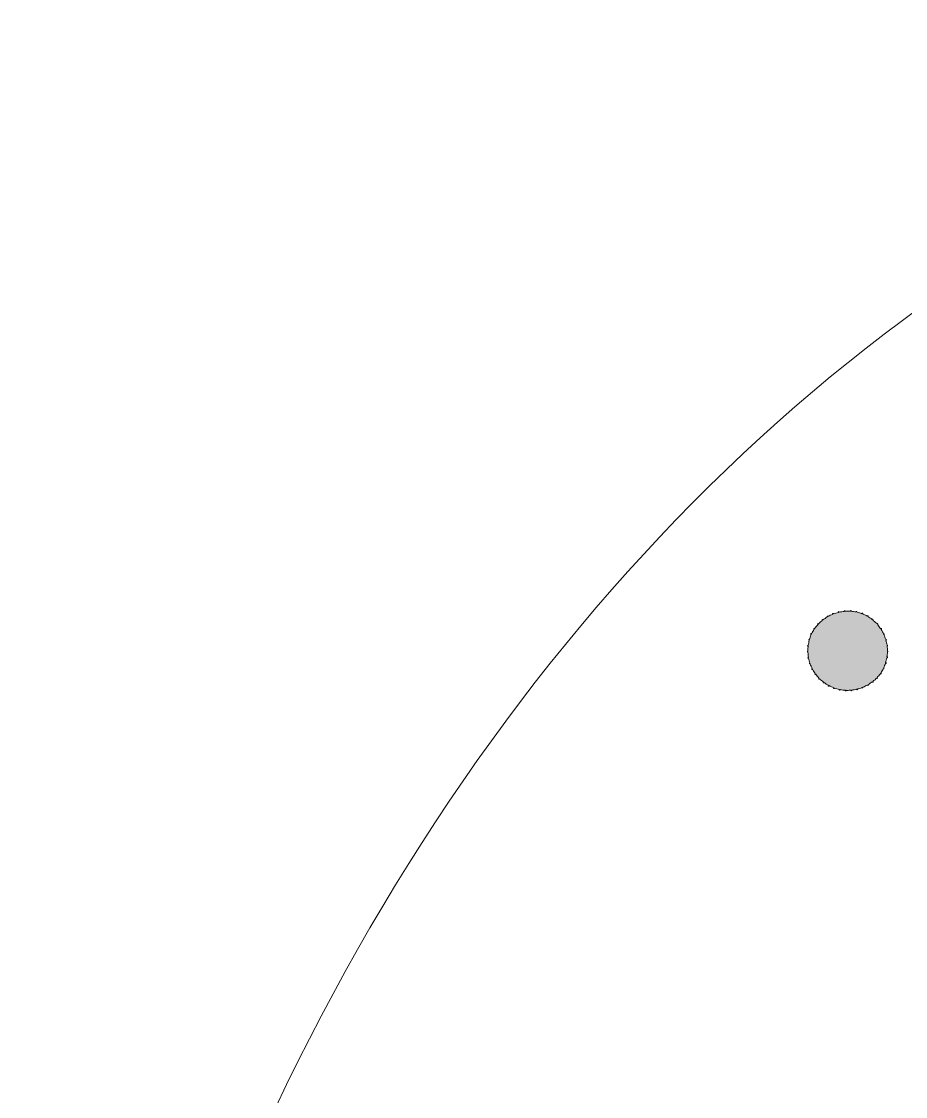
# Model space of a CAD drawing. Header units: millimetres. Extents: x -75 to 75, y -97 to 97.
# Drawn here: x -75.3 to -37.35, y 50.68 to 96.81 of the extents above; entities that cross this region are included whole.
import ezdxf

# ---------------------------------------------------------------- set-up
doc = ezdxf.new("R2010")
doc.units = ezdxf.units.MM
doc.header["$MEASUREMENT"] = 0
doc.layers.add('Layer 1', color=7, linetype='Continuous', lineweight=0)

# ---------------------------------------------------------------- blocks, each defined once
blk = doc.blocks.new('Block_1')
at = {"layer": 'Layer 1', "true_color": 0x000000, "transparency": 33554687}
h = blk.add_hatch(color=18, dxfattribs=at)
h.dxf.hatch_style = 2
edge = h.paths.add_edge_path()
edge.add_spline(control_points=[(-38.106, 69.778), (-38.106, 69.79), (-38.115, 69.8), (-38.127, 69.8), (-38.128, 69.8), (-38.128, 69.798), (-38.13, 69.797), (-38.13, 69.869), (-38.133, 69.941), (-38.142, 70.012), (-38.141, 70.012), (-38.141, 70.01), (-38.14, 70.01), (-38.128, 70.012), (-38.12, 70.022), (-38.121, 70.034), (-38.123, 70.046), (-38.133, 70.054), (-38.144, 70.052), (-38.144, 70.052), (-38.144, 70.052), (-38.144, 70.052), (-38.155, 70.123), (-38.177, 70.193), (-38.196, 70.263), (-38.193, 70.262), (-38.192, 70.258), (-38.189, 70.259), (-38.178, 70.262), (-38.172, 70.274), (-38.175, 70.285), (-38.179, 70.296), (-38.19, 70.303), (-38.201, 70.3), (-38.204, 70.299), (-38.202, 70.296), (-38.204, 70.295), (-38.225, 70.365), (-38.253, 70.434), (-38.283, 70.503), (-38.28, 70.502), (-38.278, 70.497), (-38.274, 70.499), (-38.264, 70.503), (-38.259, 70.516), (-38.263, 70.527), (-38.267, 70.538), (-38.28, 70.543), (-38.291, 70.538), (-38.295, 70.536), (-38.293, 70.531), (-38.295, 70.527), (-38.326, 70.594), (-38.358, 70.66), (-38.398, 70.724), (-38.397, 70.725), (-38.395, 70.722), (-38.394, 70.723), (-38.384, 70.729), (-38.381, 70.743), (-38.388, 70.752), (-38.394, 70.762), (-38.407, 70.765), (-38.417, 70.759), (-38.419, 70.757), (-38.417, 70.754), (-38.418, 70.752), (-38.458, 70.812), (-38.499, 70.872), (-38.547, 70.928), (-38.546, 70.929), (-38.545, 70.927), (-38.544, 70.928), (-38.535, 70.936), (-38.535, 70.949), (-38.542, 70.959), (-38.549, 70.968), (-38.562, 70.969), (-38.571, 70.961), (-38.562, 70.969), (-38.562, 70.982), (-38.571, 70.99), (-38.579, 70.999), (-38.593, 70.999), (-38.601, 70.991), (-38.602, 70.99), (-38.6, 70.989), (-38.601, 70.988), (-38.651, 71.042), (-38.706, 71.089), (-38.762, 71.134), (-38.76, 71.136), (-38.757, 71.133), (-38.756, 71.135), (-38.749, 71.144), (-38.75, 71.158), (-38.759, 71.165), (-38.768, 71.173), (-38.782, 71.171), (-38.789, 71.162), (-38.789, 71.161), (-38.788, 71.16), (-38.788, 71.159), (-38.847, 71.205), (-38.909, 71.243), (-38.973, 71.28), (-38.969, 71.282), (-38.965, 71.279), (-38.962, 71.283), (-38.956, 71.293), (-38.959, 71.306), (-38.97, 71.312), (-38.981, 71.317), (-38.994, 71.313), (-39, 71.303), (-39.001, 71.3), (-38.997, 71.297), (-38.997, 71.294), (-39.062, 71.331), (-39.127, 71.364), (-39.196, 71.391), (-39.195, 71.393), (-39.191, 71.392), (-39.191, 71.394), (-39.186, 71.405), (-39.191, 71.417), (-39.203, 71.422), (-39.213, 71.426), (-39.226, 71.421), (-39.23, 71.409), (-39.231, 71.407), (-39.227, 71.405), (-39.227, 71.402), (-39.295, 71.428), (-39.363, 71.455), (-39.433, 71.472), (-39.433, 71.472), (-39.433, 71.472), (-39.433, 71.472), (-39.43, 71.484), (-39.437, 71.495), (-39.449, 71.497), (-39.46, 71.499), (-39.472, 71.491), (-39.474, 71.48), (-39.475, 71.479), (-39.473, 71.478), (-39.473, 71.477), (-39.544, 71.492), (-39.616, 71.501), (-39.689, 71.506), (-39.688, 71.508), (-39.685, 71.507), (-39.685, 71.509), (-39.684, 71.521), (-39.693, 71.532), (-39.705, 71.533), (-39.717, 71.534), (-39.727, 71.525), (-39.728, 71.513), (-39.728, 71.512), (-39.726, 71.512), (-39.726, 71.511), (-39.8, 71.515), (-39.874, 71.509), (-39.948, 71.503), (-39.946, 71.507), (-39.941, 71.507), (-39.942, 71.511), (-39.942, 71.523), (-39.952, 71.531), (-39.964, 71.53), (-39.976, 71.529), (-39.985, 71.518), (-39.984, 71.506), (-39.984, 71.503), (-39.98, 71.504), (-39.978, 71.502), (-40.053, 71.495), (-40.127, 71.482), (-40.201, 71.465), (-40.2, 71.468), (-40.196, 71.469), (-40.196, 71.472), (-40.199, 71.484), (-40.21, 71.491), (-40.222, 71.489), (-40.234, 71.486), (-40.241, 71.475), (-40.239, 71.463), (-40.238, 71.46), (-40.233, 71.461), (-40.23, 71.458), (-40.303, 71.44), (-40.375, 71.422), (-40.445, 71.395), (-40.445, 71.396), (-40.444, 71.396), (-40.444, 71.397), (-40.448, 71.408), (-40.461, 71.413), (-40.472, 71.408), (-40.483, 71.404), (-40.489, 71.391), (-40.484, 71.38), (-40.483, 71.378), (-40.481, 71.38), (-40.479, 71.378), (-40.547, 71.35), (-40.615, 71.319), (-40.68, 71.282), (-40.68, 71.283), (-40.678, 71.284), (-40.679, 71.285), (-40.685, 71.295), (-40.698, 71.299), (-40.709, 71.293), (-40.719, 71.287), (-40.723, 71.274), (-40.717, 71.264), (-40.78, 71.227), (-40.837, 71.177), (-40.896, 71.131), (-40.897, 71.134), (-40.893, 71.137), (-40.895, 71.14), (-40.903, 71.149), (-40.916, 71.15), (-40.925, 71.143), (-40.935, 71.135), (-40.936, 71.121), (-40.929, 71.112), (-40.927, 71.11), (-40.924, 71.113), (-40.922, 71.112), (-40.949, 71.09), (-40.978, 71.074), (-41.004, 71.05), (-41.036, 71.021), (-41.059, 70.987), (-41.088, 70.957), (-41.089, 70.96), (-41.085, 70.963), (-41.088, 70.965), (-41.097, 70.973), (-41.111, 70.973), (-41.119, 70.964), (-41.128, 70.955), (-41.127, 70.942), (-41.119, 70.934), (-41.115, 70.932), (-41.112, 70.936), (-41.108, 70.935), (-41.159, 70.879), (-41.211, 70.824), (-41.254, 70.764), (-41.254, 70.765), (-41.253, 70.766), (-41.254, 70.766), (-41.264, 70.773), (-41.277, 70.77), (-41.284, 70.76), (-41.29, 70.75), (-41.288, 70.736), (-41.278, 70.73), (-41.276, 70.729), (-41.275, 70.732), (-41.273, 70.731), (-41.315, 70.669), (-41.352, 70.606), (-41.384, 70.539), (-41.386, 70.541), (-41.384, 70.544), (-41.386, 70.545), (-41.397, 70.55), (-41.411, 70.545), (-41.416, 70.534), (-41.421, 70.523), (-41.416, 70.511), (-41.406, 70.506), (-41.405, 70.506), (-41.404, 70.507), (-41.404, 70.507), (-41.406, 70.502), (-41.41, 70.497), (-41.412, 70.492), (-41.439, 70.428), (-41.454, 70.36), (-41.473, 70.293), (-41.475, 70.295), (-41.474, 70.3), (-41.477, 70.301), (-41.488, 70.304), (-41.5, 70.297), (-41.503, 70.285), (-41.506, 70.274), (-41.499, 70.262), (-41.488, 70.259), (-41.485, 70.258), (-41.485, 70.262), (-41.482, 70.262), (-41.501, 70.188), (-41.515, 70.115), (-41.525, 70.04), (-41.527, 70.041), (-41.526, 70.046), (-41.53, 70.046), (-41.541, 70.048), (-41.552, 70.039), (-41.554, 70.027), (-41.556, 70.015), (-41.548, 70.005), (-41.536, 70.004), (-41.532, 70.003), (-41.531, 70.009), (-41.528, 70.011), (-41.534, 69.953), (-41.546, 69.895), (-41.546, 69.837), (-41.547, 69.82), (-41.542, 69.803), (-41.542, 69.786), (-41.543, 69.786), (-41.543, 69.788), (-41.545, 69.788), (-41.556, 69.788), (-41.566, 69.778), (-41.565, 69.766), (-41.565, 69.754), (-41.555, 69.745), (-41.543, 69.745), (-41.541, 69.745), (-41.541, 69.749), (-41.539, 69.75), (-41.536, 69.676), (-41.533, 69.603), (-41.52, 69.531), (-41.521, 69.531), (-41.521, 69.532), (-41.522, 69.532), (-41.533, 69.53), (-41.541, 69.518), (-41.54, 69.506), (-41.538, 69.495), (-41.526, 69.487), (-41.515, 69.49), (-41.514, 69.49), (-41.514, 69.49), (-41.514, 69.491), (-41.5, 69.419), (-41.477, 69.35), (-41.454, 69.28), (-41.456, 69.28), (-41.457, 69.284), (-41.46, 69.283), (-41.471, 69.279), (-41.477, 69.267), (-41.473, 69.256), (-41.469, 69.244), (-41.457, 69.239), (-41.446, 69.243), (-41.445, 69.243), (-41.446, 69.246), (-41.444, 69.247), (-41.419, 69.177), (-41.387, 69.11), (-41.353, 69.043), (-41.357, 69.044), (-41.359, 69.049), (-41.363, 69.047), (-41.374, 69.041), (-41.379, 69.028), (-41.373, 69.017), (-41.367, 69.007), (-41.354, 69.003), (-41.343, 69.009), (-41.34, 69.011), (-41.342, 69.016), (-41.34, 69.019), (-41.306, 68.954), (-41.269, 68.89), (-41.225, 68.829), (-41.227, 68.828), (-41.229, 68.831), (-41.23, 68.829), (-41.24, 68.822), (-41.242, 68.809), (-41.235, 68.799), (-41.228, 68.79), (-41.215, 68.788), (-41.205, 68.795), (-41.203, 68.797), (-41.206, 68.8), (-41.204, 68.803), (-41.161, 68.745), (-41.119, 68.686), (-41.067, 68.633), (-41.068, 68.633), (-41.068, 68.634), (-41.068, 68.633), (-41.077, 68.625), (-41.077, 68.611), (-41.069, 68.602), (-41.06, 68.594), (-41.047, 68.595), (-41.039, 68.603), (-41.038, 68.604), (-41.039, 68.604), (-41.039, 68.605), (-40.986, 68.553), (-40.928, 68.51), (-40.871, 68.466), (-40.873, 68.465), (-40.877, 68.467), (-40.879, 68.465), (-40.886, 68.455), (-40.884, 68.442), (-40.874, 68.435), (-40.865, 68.428), (-40.851, 68.43), (-40.845, 68.44), (-40.843, 68.441), (-40.846, 68.443), (-40.845, 68.445), (-40.785, 68.401), (-40.722, 68.363), (-40.658, 68.328), (-40.661, 68.326), (-40.665, 68.329), (-40.667, 68.325), (-40.673, 68.315), (-40.669, 68.301), (-40.659, 68.295), (-40.649, 68.289), (-40.635, 68.294), (-40.63, 68.305), (-40.628, 68.308), (-40.633, 68.311), (-40.633, 68.315), (-40.568, 68.28), (-40.502, 68.247), (-40.434, 68.221), (-40.435, 68.22), (-40.437, 68.221), (-40.437, 68.22), (-40.441, 68.209), (-40.436, 68.196), (-40.425, 68.192), (-40.413, 68.189), (-40.401, 68.194), (-40.398, 68.205), (-40.397, 68.208), (-40.4, 68.209), (-40.401, 68.211), (-40.333, 68.187), (-40.265, 68.163), (-40.195, 68.148), (-40.195, 68.148), (-40.196, 68.148), (-40.196, 68.148), (-40.198, 68.136), (-40.191, 68.124), (-40.179, 68.122), (-40.168, 68.12), (-40.157, 68.128), (-40.155, 68.14), (-40.155, 68.14), (-40.156, 68.14), (-40.156, 68.141), (-40.085, 68.128), (-40.014, 68.123), (-39.943, 68.118), (-39.944, 68.116), (-39.947, 68.117), (-39.947, 68.114), (-39.948, 68.103), (-39.939, 68.093), (-39.927, 68.092), (-39.916, 68.091), (-39.906, 68.1), (-39.906, 68.112), (-39.906, 68.113), (-39.908, 68.113), (-39.908, 68.114), (-39.891, 68.114), (-39.875, 68.109), (-39.859, 68.109), (-39.803, 68.108), (-39.747, 68.118), (-39.691, 68.123), (-39.693, 68.12), (-39.698, 68.119), (-39.698, 68.115), (-39.697, 68.103), (-39.686, 68.095), (-39.675, 68.097), (-39.663, 68.098), (-39.655, 68.109), (-39.656, 68.121), (-39.657, 68.124), (-39.661, 68.123), (-39.663, 68.126), (-39.591, 68.133), (-39.52, 68.145), (-39.449, 68.162), (-39.45, 68.159), (-39.453, 68.159), (-39.453, 68.156), (-39.45, 68.145), (-39.438, 68.138), (-39.427, 68.14), (-39.416, 68.143), (-39.409, 68.155), (-39.412, 68.166), (-39.413, 68.169), (-39.418, 68.168), (-39.42, 68.17), (-39.356, 68.187), (-39.291, 68.2), (-39.229, 68.225), (-39.225, 68.227), (-39.221, 68.229), (-39.217, 68.231), (-39.216, 68.231), (-39.217, 68.231), (-39.217, 68.231), (-39.212, 68.22), (-39.2, 68.215), (-39.19, 68.22), (-39.179, 68.225), (-39.174, 68.237), (-39.179, 68.248), (-39.179, 68.248), (-39.18, 68.248), (-39.18, 68.248), (-39.115, 68.274), (-39.051, 68.305), (-38.988, 68.339), (-38.988, 68.337), (-38.99, 68.336), (-38.989, 68.335), (-38.983, 68.325), (-38.97, 68.321), (-38.96, 68.327), (-38.949, 68.332), (-38.946, 68.345), (-38.952, 68.355), (-38.952, 68.355), (-38.953, 68.355), (-38.954, 68.355), (-38.892, 68.39), (-38.835, 68.435), (-38.778, 68.479), (-38.777, 68.475), (-38.781, 68.472), (-38.779, 68.469), (-38.772, 68.459), (-38.758, 68.458), (-38.749, 68.465), (-38.74, 68.473), (-38.739, 68.486), (-38.747, 68.495), (-38.749, 68.498), (-38.752, 68.495), (-38.755, 68.496), (-38.724, 68.521), (-38.689, 68.54), (-38.659, 68.567), (-38.634, 68.59), (-38.617, 68.617), (-38.594, 68.64), (-38.593, 68.638), (-38.595, 68.635), (-38.593, 68.633), (-38.585, 68.625), (-38.571, 68.625), (-38.563, 68.634), (-38.555, 68.642), (-38.556, 68.655), (-38.564, 68.663), (-38.567, 68.665), (-38.57, 68.662), (-38.574, 68.663), (-38.525, 68.715), (-38.474, 68.765), (-38.433, 68.822), (-38.433, 68.822), (-38.433, 68.822), (-38.433, 68.822), (-38.423, 68.815), (-38.41, 68.817), (-38.404, 68.827), (-38.398, 68.837), (-38.401, 68.85), (-38.41, 68.857), (-38.411, 68.857), (-38.412, 68.856), (-38.414, 68.856), (-38.373, 68.915), (-38.339, 68.977), (-38.308, 69.04), (-38.306, 69.039), (-38.308, 69.036), (-38.306, 69.035), (-38.295, 69.03), (-38.283, 69.034), (-38.278, 69.044), (-38.272, 69.054), (-38.277, 69.067), (-38.287, 69.072), (-38.288, 69.072), (-38.289, 69.071), (-38.29, 69.071), (-38.259, 69.137), (-38.236, 69.205), (-38.214, 69.273), (-38.212, 69.271), (-38.213, 69.266), (-38.209, 69.264), (-38.198, 69.261), (-38.187, 69.267), (-38.184, 69.278), (-38.181, 69.289), (-38.187, 69.301), (-38.198, 69.305), (-38.201, 69.306), (-38.202, 69.301), (-38.205, 69.301), (-38.184, 69.371), (-38.167, 69.441), (-38.155, 69.513), (-38.153, 69.512), (-38.153, 69.508), (-38.151, 69.508), (-38.139, 69.506), (-38.129, 69.513), (-38.126, 69.525), (-38.124, 69.536), (-38.132, 69.547), (-38.143, 69.549), (-38.147, 69.549), (-38.148, 69.545), (-38.151, 69.544), (-38.14, 69.615), (-38.129, 69.687), (-38.127, 69.759), (-38.127, 69.759), (-38.127, 69.758), (-38.126, 69.758), (-38.115, 69.757), (-38.106, 69.767), (-38.106, 69.778)], knot_values=[0, 0, 0, 0, 1, 1, 1, 2, 2, 2, 3, 3, 3, 4, 4, 4, 5, 5, 5, 6, 6, 6, 7, 7, 7, 8, 8, 8, 9, 9, 9, 10, 10, 10, 11, 11, 11, 12, 12, 12, 13, 13, 13, 14, 14, 14, 15, 15, 15, 16, 16, 16, 17, 17, 17, 18, 18, 18, 19, 19, 19, 20, 20, 20, 21, 21, 21, 22, 22, 22, 23, 23, 23, 24, 24, 24, 25, 25, 25, 26, 26, 26, 27, 27, 27, 28, 28, 28, 29, 29, 29, 30, 30, 30, 31, 31, 31, 32, 32, 32, 33, 33, 33, 34, 34, 34, 35, 35, 35, 36, 36, 36, 37, 37, 37, 38, 38, 38, 39, 39, 39, 40, 40, 40, 41, 41, 41, 42, 42, 42, 43, 43, 43, 44, 44, 44, 45, 45, 45, 46, 46, 46, 47, 47, 47, 48, 48, 48, 49, 49, 49, 50, 50, 50, 51, 51, 51, 52, 52, 52, 53, 53, 53, 54, 54, 54, 55, 55, 55, 56, 56, 56, 57, 57, 57, 58, 58, 58, 59, 59, 59, 60, 60, 60, 61, 61, 61, 62, 62, 62, 63, 63, 63, 64, 64, 64, 65, 65, 65, 66, 66, 66, 67, 67, 67, 68, 68, 68, 69, 69, 69, 70, 70, 70, 71, 71, 71, 72, 72, 72, 73, 73, 73, 74, 74, 74, 75, 75, 75, 76, 76, 76, 77, 77, 77, 78, 78, 78, 79, 79, 79, 80, 80, 80, 81, 81, 81, 82, 82, 82, 83, 83, 83, 84, 84, 84, 85, 85, 85, 86, 86, 86, 87, 87, 87, 88, 88, 88, 89, 89, 89, 90, 90, 90, 91, 91, 91, 92, 92, 92, 93, 93, 93, 94, 94, 94, 95, 95, 95, 96, 96, 96, 97, 97, 97, 98, 98, 98, 99, 99, 99, 100, 100, 100, 101, 101, 101, 102, 102, 102, 103, 103, 103, 104, 104, 104, 105, 105, 105, 106, 106, 106, 107, 107, 107, 108, 108, 108, 109, 109, 109, 110, 110, 110, 111, 111, 111, 112, 112, 112, 113, 113, 113, 114, 114, 114, 115, 115, 115, 116, 116, 116, 117, 117, 117, 118, 118, 118, 119, 119, 119, 120, 120, 120, 121, 121, 121, 122, 122, 122, 123, 123, 123, 124, 124, 124, 125, 125, 125, 126, 126, 126, 127, 127, 127, 128, 128, 128, 129, 129, 129, 130, 130, 130, 131, 131, 131, 132, 132, 132, 133, 133, 133, 134, 134, 134, 135, 135, 135, 136, 136, 136, 137, 137, 137, 138, 138, 138, 139, 139, 139, 140, 140, 140, 141, 141, 141, 142, 142, 142, 143, 143, 143, 144, 144, 144, 145, 145, 145, 146, 146, 146, 147, 147, 147, 148, 148, 148, 149, 149, 149, 150, 150, 150, 151, 151, 151, 152, 152, 152, 153, 153, 153, 154, 154, 154, 155, 155, 155, 156, 156, 156, 157, 157, 157, 158, 158, 158, 159, 159, 159, 160, 160, 160, 161, 161, 161, 162, 162, 162, 163, 163, 163, 164, 164, 164, 165, 165, 165, 166, 166, 166, 167, 167, 167, 168, 168, 168, 169, 169, 169, 170, 170, 170, 171, 171, 171, 172, 172, 172, 173, 173, 173, 174, 174, 174, 175, 175, 175, 176, 176, 176, 177, 177, 177, 178, 178, 178, 179, 179, 179, 180, 180, 180, 181, 181, 181, 182, 182, 182, 183, 183, 183, 184, 184, 184, 185, 185, 185, 186, 186, 186, 187, 187, 187, 188, 188, 188, 189, 189, 189, 190, 190, 190, 191, 191, 191, 192, 192, 192, 193, 193, 193, 194, 194, 194, 195, 195, 195, 196, 196, 196, 197, 197, 197, 198, 198, 198, 199, 199, 199, 200, 200, 200, 201, 201, 201, 202, 202, 202, 203, 203, 203, 204, 204, 204, 205, 205, 205, 206, 206, 206, 207, 207, 207, 208, 208, 208, 209, 209, 209, 210, 210, 210, 211, 211, 211, 212, 212, 212, 213, 213, 213, 214, 214, 214, 215, 215, 215, 216, 216, 216, 217, 217, 217, 217], degree=3, periodic=0)
at = {"layer": 'Layer 1'}
blk.add_open_spline([(-38.106, 69.778), (-38.106, 69.79), (-38.115, 69.8), (-38.127, 69.8), (-38.128, 69.8), (-38.128, 69.798), (-38.13, 69.797), (-38.13, 69.869), (-38.133, 69.941), (-38.142, 70.012), (-38.141, 70.012), (-38.141, 70.01), (-38.14, 70.01), (-38.128, 70.012), (-38.12, 70.022), (-38.121, 70.034), (-38.123, 70.046), (-38.133, 70.054), (-38.144, 70.052), (-38.144, 70.052), (-38.144, 70.052), (-38.144, 70.052), (-38.155, 70.123), (-38.177, 70.193), (-38.196, 70.263), (-38.193, 70.262), (-38.192, 70.258), (-38.189, 70.259), (-38.178, 70.262), (-38.172, 70.274), (-38.175, 70.285), (-38.179, 70.296), (-38.19, 70.303), (-38.201, 70.3), (-38.204, 70.299), (-38.202, 70.296), (-38.204, 70.295), (-38.225, 70.365), (-38.253, 70.434), (-38.283, 70.503), (-38.28, 70.502), (-38.278, 70.497), (-38.274, 70.499), (-38.264, 70.503), (-38.259, 70.516), (-38.263, 70.527), (-38.267, 70.538), (-38.28, 70.543), (-38.291, 70.538), (-38.295, 70.536), (-38.293, 70.531), (-38.295, 70.527), (-38.326, 70.594), (-38.358, 70.66), (-38.398, 70.724), (-38.397, 70.725), (-38.395, 70.722), (-38.394, 70.723), (-38.384, 70.729), (-38.381, 70.743), (-38.388, 70.752), (-38.394, 70.762), (-38.407, 70.765), (-38.417, 70.759), (-38.419, 70.757), (-38.417, 70.754), (-38.418, 70.752), (-38.458, 70.812), (-38.499, 70.872), (-38.547, 70.928), (-38.546, 70.929), (-38.545, 70.927), (-38.544, 70.928), (-38.535, 70.936), (-38.535, 70.949), (-38.542, 70.959), (-38.549, 70.968), (-38.562, 70.969), (-38.571, 70.961), (-38.562, 70.969), (-38.562, 70.982), (-38.571, 70.99), (-38.579, 70.999), (-38.593, 70.999), (-38.601, 70.991), (-38.602, 70.99), (-38.6, 70.989), (-38.601, 70.988), (-38.651, 71.042), (-38.706, 71.089), (-38.762, 71.134), (-38.76, 71.136), (-38.757, 71.133), (-38.756, 71.135), (-38.749, 71.144), (-38.75, 71.158), (-38.759, 71.165), (-38.768, 71.173), (-38.782, 71.171), (-38.789, 71.162), (-38.789, 71.161), (-38.788, 71.16), (-38.788, 71.159), (-38.847, 71.205), (-38.909, 71.243), (-38.973, 71.28), (-38.969, 71.282), (-38.965, 71.279), (-38.962, 71.283), (-38.956, 71.293), (-38.959, 71.306), (-38.97, 71.312), (-38.981, 71.317), (-38.994, 71.313), (-39, 71.303), (-39.001, 71.3), (-38.997, 71.297), (-38.997, 71.294), (-39.062, 71.331), (-39.127, 71.364), (-39.196, 71.391), (-39.195, 71.393), (-39.191, 71.392), (-39.191, 71.394), (-39.186, 71.405), (-39.191, 71.417), (-39.203, 71.422), (-39.213, 71.426), (-39.226, 71.421), (-39.23, 71.409), (-39.231, 71.407), (-39.227, 71.405), (-39.227, 71.402), (-39.295, 71.428), (-39.363, 71.455), (-39.433, 71.472), (-39.433, 71.472), (-39.433, 71.472), (-39.433, 71.472), (-39.43, 71.484), (-39.437, 71.495), (-39.449, 71.497), (-39.46, 71.499), (-39.472, 71.491), (-39.474, 71.48), (-39.475, 71.479), (-39.473, 71.478), (-39.473, 71.477), (-39.544, 71.492), (-39.616, 71.501), (-39.689, 71.506), (-39.688, 71.508), (-39.685, 71.507), (-39.685, 71.509), (-39.684, 71.521), (-39.693, 71.532), (-39.705, 71.533), (-39.717, 71.534), (-39.727, 71.525), (-39.728, 71.513), (-39.728, 71.512), (-39.726, 71.512), (-39.726, 71.511), (-39.8, 71.515), (-39.874, 71.509), (-39.948, 71.503), (-39.946, 71.507), (-39.941, 71.507), (-39.942, 71.511), (-39.942, 71.523), (-39.952, 71.531), (-39.964, 71.53), (-39.976, 71.529), (-39.985, 71.518), (-39.984, 71.506), (-39.984, 71.503), (-39.98, 71.504), (-39.978, 71.502), (-40.053, 71.495), (-40.127, 71.482), (-40.201, 71.465), (-40.2, 71.468), (-40.196, 71.469), (-40.196, 71.472), (-40.199, 71.484), (-40.21, 71.491), (-40.222, 71.489), (-40.234, 71.486), (-40.241, 71.475), (-40.239, 71.463), (-40.238, 71.46), (-40.233, 71.461), (-40.23, 71.458), (-40.303, 71.44), (-40.375, 71.422), (-40.445, 71.395), (-40.445, 71.396), (-40.444, 71.396), (-40.444, 71.397), (-40.448, 71.408), (-40.461, 71.413), (-40.472, 71.408), (-40.483, 71.404), (-40.489, 71.391), (-40.484, 71.38), (-40.483, 71.378), (-40.481, 71.38), (-40.479, 71.378), (-40.547, 71.35), (-40.615, 71.319), (-40.68, 71.282), (-40.68, 71.283), (-40.678, 71.284), (-40.679, 71.285), (-40.685, 71.295), (-40.698, 71.299), (-40.709, 71.293), (-40.719, 71.287), (-40.723, 71.274), (-40.717, 71.264), (-40.78, 71.227), (-40.837, 71.177), (-40.896, 71.131), (-40.897, 71.134), (-40.893, 71.137), (-40.895, 71.14), (-40.903, 71.149), (-40.916, 71.15), (-40.925, 71.143), (-40.935, 71.135), (-40.936, 71.121), (-40.929, 71.112), (-40.927, 71.11), (-40.924, 71.113), (-40.922, 71.112), (-40.949, 71.09), (-40.978, 71.074), (-41.004, 71.05), (-41.036, 71.021), (-41.059, 70.987), (-41.088, 70.957), (-41.089, 70.96), (-41.085, 70.963), (-41.088, 70.965), (-41.097, 70.973), (-41.111, 70.973), (-41.119, 70.964), (-41.128, 70.955), (-41.127, 70.942), (-41.119, 70.934), (-41.115, 70.932), (-41.112, 70.936), (-41.108, 70.935), (-41.159, 70.879), (-41.211, 70.824), (-41.254, 70.764), (-41.254, 70.765), (-41.253, 70.766), (-41.254, 70.766), (-41.264, 70.773), (-41.277, 70.77), (-41.284, 70.76), (-41.29, 70.75), (-41.288, 70.736), (-41.278, 70.73), (-41.276, 70.729), (-41.275, 70.732), (-41.273, 70.731), (-41.315, 70.669), (-41.352, 70.606), (-41.384, 70.539), (-41.386, 70.541), (-41.384, 70.544), (-41.386, 70.545), (-41.397, 70.55), (-41.411, 70.545), (-41.416, 70.534), (-41.421, 70.523), (-41.416, 70.511), (-41.406, 70.506), (-41.405, 70.506), (-41.404, 70.507), (-41.404, 70.507), (-41.406, 70.502), (-41.41, 70.497), (-41.412, 70.492), (-41.439, 70.428), (-41.454, 70.36), (-41.473, 70.293), (-41.475, 70.295), (-41.474, 70.3), (-41.477, 70.301), (-41.488, 70.304), (-41.5, 70.297), (-41.503, 70.285), (-41.506, 70.274), (-41.499, 70.262), (-41.488, 70.259), (-41.485, 70.258), (-41.485, 70.262), (-41.482, 70.262), (-41.501, 70.188), (-41.515, 70.115), (-41.525, 70.04), (-41.527, 70.041), (-41.526, 70.046), (-41.53, 70.046), (-41.541, 70.048), (-41.552, 70.039), (-41.554, 70.027), (-41.556, 70.015), (-41.548, 70.005), (-41.536, 70.004), (-41.532, 70.003), (-41.531, 70.009), (-41.528, 70.011), (-41.534, 69.953), (-41.546, 69.895), (-41.546, 69.837), (-41.547, 69.82), (-41.542, 69.803), (-41.542, 69.786), (-41.543, 69.786), (-41.543, 69.788), (-41.545, 69.788), (-41.556, 69.788), (-41.566, 69.778), (-41.565, 69.766), (-41.565, 69.754), (-41.555, 69.745), (-41.543, 69.745), (-41.541, 69.745), (-41.541, 69.749), (-41.539, 69.75), (-41.536, 69.676), (-41.533, 69.603), (-41.52, 69.531), (-41.521, 69.531), (-41.521, 69.532), (-41.522, 69.532), (-41.533, 69.53), (-41.541, 69.518), (-41.54, 69.506), (-41.538, 69.495), (-41.526, 69.487), (-41.515, 69.49), (-41.514, 69.49), (-41.514, 69.49), (-41.514, 69.491), (-41.5, 69.419), (-41.477, 69.35), (-41.454, 69.28), (-41.456, 69.28), (-41.457, 69.284), (-41.46, 69.283), (-41.471, 69.279), (-41.477, 69.267), (-41.473, 69.256), (-41.469, 69.244), (-41.457, 69.239), (-41.446, 69.243), (-41.445, 69.243), (-41.446, 69.246), (-41.444, 69.247), (-41.419, 69.177), (-41.387, 69.11), (-41.353, 69.043), (-41.357, 69.044), (-41.359, 69.049), (-41.363, 69.047), (-41.374, 69.041), (-41.379, 69.028), (-41.373, 69.017), (-41.367, 69.007), (-41.354, 69.003), (-41.343, 69.009), (-41.34, 69.011), (-41.342, 69.016), (-41.34, 69.019), (-41.306, 68.954), (-41.269, 68.89), (-41.225, 68.829), (-41.227, 68.828), (-41.229, 68.831), (-41.23, 68.829), (-41.24, 68.822), (-41.242, 68.809), (-41.235, 68.799), (-41.228, 68.79), (-41.215, 68.788), (-41.205, 68.795), (-41.203, 68.797), (-41.206, 68.8), (-41.204, 68.803), (-41.161, 68.745), (-41.119, 68.686), (-41.067, 68.633), (-41.068, 68.633), (-41.068, 68.634), (-41.068, 68.633), (-41.077, 68.625), (-41.077, 68.611), (-41.069, 68.602), (-41.06, 68.594), (-41.047, 68.595), (-41.039, 68.603), (-41.038, 68.604), (-41.039, 68.604), (-41.039, 68.605), (-40.986, 68.553), (-40.928, 68.51), (-40.871, 68.466), (-40.873, 68.465), (-40.877, 68.467), (-40.879, 68.465), (-40.886, 68.455), (-40.884, 68.442), (-40.874, 68.435), (-40.865, 68.428), (-40.851, 68.43), (-40.845, 68.44), (-40.843, 68.441), (-40.846, 68.443), (-40.845, 68.445), (-40.785, 68.401), (-40.722, 68.363), (-40.658, 68.328), (-40.661, 68.326), (-40.665, 68.329), (-40.667, 68.325), (-40.673, 68.315), (-40.669, 68.301), (-40.659, 68.295), (-40.649, 68.289), (-40.635, 68.294), (-40.63, 68.305), (-40.628, 68.308), (-40.633, 68.311), (-40.633, 68.315), (-40.568, 68.28), (-40.502, 68.247), (-40.434, 68.221), (-40.435, 68.22), (-40.437, 68.221), (-40.437, 68.22), (-40.441, 68.209), (-40.436, 68.196), (-40.425, 68.192), (-40.413, 68.189), (-40.401, 68.194), (-40.398, 68.205), (-40.397, 68.208), (-40.4, 68.209), (-40.401, 68.211), (-40.333, 68.187), (-40.265, 68.163), (-40.195, 68.148), (-40.195, 68.148), (-40.196, 68.148), (-40.196, 68.148), (-40.198, 68.136), (-40.191, 68.124), (-40.179, 68.122), (-40.168, 68.12), (-40.157, 68.128), (-40.155, 68.14), (-40.155, 68.14), (-40.156, 68.14), (-40.156, 68.141), (-40.085, 68.128), (-40.014, 68.123), (-39.943, 68.118), (-39.944, 68.116), (-39.947, 68.117), (-39.947, 68.114), (-39.948, 68.103), (-39.939, 68.093), (-39.927, 68.092), (-39.916, 68.091), (-39.906, 68.1), (-39.906, 68.112), (-39.906, 68.113), (-39.908, 68.113), (-39.908, 68.114), (-39.891, 68.114), (-39.875, 68.109), (-39.859, 68.109), (-39.803, 68.108), (-39.747, 68.118), (-39.691, 68.123), (-39.693, 68.12), (-39.698, 68.119), (-39.698, 68.115), (-39.697, 68.103), (-39.686, 68.095), (-39.675, 68.097), (-39.663, 68.098), (-39.655, 68.109), (-39.656, 68.121), (-39.657, 68.124), (-39.661, 68.123), (-39.663, 68.126), (-39.591, 68.133), (-39.52, 68.145), (-39.449, 68.162), (-39.45, 68.159), (-39.453, 68.159), (-39.453, 68.156), (-39.45, 68.145), (-39.438, 68.138), (-39.427, 68.14), (-39.416, 68.143), (-39.409, 68.155), (-39.412, 68.166), (-39.413, 68.169), (-39.418, 68.168), (-39.42, 68.17), (-39.356, 68.187), (-39.291, 68.2), (-39.229, 68.225), (-39.225, 68.227), (-39.221, 68.229), (-39.217, 68.231), (-39.216, 68.231), (-39.217, 68.231), (-39.217, 68.231), (-39.212, 68.22), (-39.2, 68.215), (-39.19, 68.22), (-39.179, 68.225), (-39.174, 68.237), (-39.179, 68.248), (-39.179, 68.248), (-39.18, 68.248), (-39.18, 68.248), (-39.115, 68.274), (-39.051, 68.305), (-38.988, 68.339), (-38.988, 68.337), (-38.99, 68.336), (-38.989, 68.335), (-38.983, 68.325), (-38.97, 68.321), (-38.96, 68.327), (-38.949, 68.332), (-38.946, 68.345), (-38.952, 68.355), (-38.952, 68.355), (-38.953, 68.355), (-38.954, 68.355), (-38.892, 68.39), (-38.835, 68.435), (-38.778, 68.479), (-38.777, 68.475), (-38.781, 68.472), (-38.779, 68.469), (-38.772, 68.459), (-38.758, 68.458), (-38.749, 68.465), (-38.74, 68.473), (-38.739, 68.486), (-38.747, 68.495), (-38.749, 68.498), (-38.752, 68.495), (-38.755, 68.496), (-38.724, 68.521), (-38.689, 68.54), (-38.659, 68.567), (-38.634, 68.59), (-38.617, 68.617), (-38.594, 68.64), (-38.593, 68.638), (-38.595, 68.635), (-38.593, 68.633), (-38.585, 68.625), (-38.571, 68.625), (-38.563, 68.634), (-38.555, 68.642), (-38.556, 68.655), (-38.564, 68.663), (-38.567, 68.665), (-38.57, 68.662), (-38.574, 68.663), (-38.525, 68.715), (-38.474, 68.765), (-38.433, 68.822), (-38.433, 68.822), (-38.433, 68.822), (-38.433, 68.822), (-38.423, 68.815), (-38.41, 68.817), (-38.404, 68.827), (-38.398, 68.837), (-38.401, 68.85), (-38.41, 68.857), (-38.411, 68.857), (-38.412, 68.856), (-38.414, 68.856), (-38.373, 68.915), (-38.339, 68.977), (-38.308, 69.04), (-38.306, 69.039), (-38.308, 69.036), (-38.306, 69.035), (-38.295, 69.03), (-38.283, 69.034), (-38.278, 69.044), (-38.272, 69.054), (-38.277, 69.067), (-38.287, 69.072), (-38.288, 69.072), (-38.289, 69.071), (-38.29, 69.071), (-38.259, 69.137), (-38.236, 69.205), (-38.214, 69.273), (-38.212, 69.271), (-38.213, 69.266), (-38.209, 69.264), (-38.198, 69.261), (-38.187, 69.267), (-38.184, 69.278), (-38.181, 69.289), (-38.187, 69.301), (-38.198, 69.305), (-38.201, 69.306), (-38.202, 69.301), (-38.205, 69.301), (-38.184, 69.371), (-38.167, 69.441), (-38.155, 69.513), (-38.153, 69.512), (-38.153, 69.508), (-38.151, 69.508), (-38.139, 69.506), (-38.129, 69.513), (-38.126, 69.525), (-38.124, 69.536), (-38.132, 69.547), (-38.143, 69.549), (-38.147, 69.549), (-38.148, 69.545), (-38.151, 69.544), (-38.14, 69.615), (-38.129, 69.687), (-38.127, 69.759), (-38.127, 69.759), (-38.127, 69.758), (-38.126, 69.758), (-38.115, 69.757), (-38.106, 69.767), (-38.106, 69.778)], degree=3, knots=[0, 0, 0, 0, 1, 1, 1, 2, 2, 2, 3, 3, 3, 4, 4, 4, 5, 5, 5, 6, 6, 6, 7, 7, 7, 8, 8, 8, 9, 9, 9, 10, 10, 10, 11, 11, 11, 12, 12, 12, 13, 13, 13, 14, 14, 14, 15, 15, 15, 16, 16, 16, 17, 17, 17, 18, 18, 18, 19, 19, 19, 20, 20, 20, 21, 21, 21, 22, 22, 22, 23, 23, 23, 24, 24, 24, 25, 25, 25, 26, 26, 26, 27, 27, 27, 28, 28, 28, 29, 29, 29, 30, 30, 30, 31, 31, 31, 32, 32, 32, 33, 33, 33, 34, 34, 34, 35, 35, 35, 36, 36, 36, 37, 37, 37, 38, 38, 38, 39, 39, 39, 40, 40, 40, 41, 41, 41, 42, 42, 42, 43, 43, 43, 44, 44, 44, 45, 45, 45, 46, 46, 46, 47, 47, 47, 48, 48, 48, 49, 49, 49, 50, 50, 50, 51, 51, 51, 52, 52, 52, 53, 53, 53, 54, 54, 54, 55, 55, 55, 56, 56, 56, 57, 57, 57, 58, 58, 58, 59, 59, 59, 60, 60, 60, 61, 61, 61, 62, 62, 62, 63, 63, 63, 64, 64, 64, 65, 65, 65, 66, 66, 66, 67, 67, 67, 68, 68, 68, 69, 69, 69, 70, 70, 70, 71, 71, 71, 72, 72, 72, 73, 73, 73, 74, 74, 74, 75, 75, 75, 76, 76, 76, 77, 77, 77, 78, 78, 78, 79, 79, 79, 80, 80, 80, 81, 81, 81, 82, 82, 82, 83, 83, 83, 84, 84, 84, 85, 85, 85, 86, 86, 86, 87, 87, 87, 88, 88, 88, 89, 89, 89, 90, 90, 90, 91, 91, 91, 92, 92, 92, 93, 93, 93, 94, 94, 94, 95, 95, 95, 96, 96, 96, 97, 97, 97, 98, 98, 98, 99, 99, 99, 100, 100, 100, 101, 101, 101, 102, 102, 102, 103, 103, 103, 104, 104, 104, 105, 105, 105, 106, 106, 106, 107, 107, 107, 108, 108, 108, 109, 109, 109, 110, 110, 110, 111, 111, 111, 112, 112, 112, 113, 113, 113, 114, 114, 114, 115, 115, 115, 116, 116, 116, 117, 117, 117, 118, 118, 118, 119, 119, 119, 120, 120, 120, 121, 121, 121, 122, 122, 122, 123, 123, 123, 124, 124, 124, 125, 125, 125, 126, 126, 126, 127, 127, 127, 128, 128, 128, 129, 129, 129, 130, 130, 130, 131, 131, 131, 132, 132, 132, 133, 133, 133, 134, 134, 134, 135, 135, 135, 136, 136, 136, 137, 137, 137, 138, 138, 138, 139, 139, 139, 140, 140, 140, 141, 141, 141, 142, 142, 142, 143, 143, 143, 144, 144, 144, 145, 145, 145, 146, 146, 146, 147, 147, 147, 148, 148, 148, 149, 149, 149, 150, 150, 150, 151, 151, 151, 152, 152, 152, 153, 153, 153, 154, 154, 154, 155, 155, 155, 156, 156, 156, 157, 157, 157, 158, 158, 158, 159, 159, 159, 160, 160, 160, 161, 161, 161, 162, 162, 162, 163, 163, 163, 164, 164, 164, 165, 165, 165, 166, 166, 166, 167, 167, 167, 168, 168, 168, 169, 169, 169, 170, 170, 170, 171, 171, 171, 172, 172, 172, 173, 173, 173, 174, 174, 174, 175, 175, 175, 176, 176, 176, 177, 177, 177, 178, 178, 178, 179, 179, 179, 180, 180, 180, 181, 181, 181, 182, 182, 182, 183, 183, 183, 184, 184, 184, 185, 185, 185, 186, 186, 186, 187, 187, 187, 188, 188, 188, 189, 189, 189, 190, 190, 190, 191, 191, 191, 192, 192, 192, 193, 193, 193, 194, 194, 194, 195, 195, 195, 196, 196, 196, 197, 197, 197, 198, 198, 198, 199, 199, 199, 200, 200, 200, 201, 201, 201, 202, 202, 202, 203, 203, 203, 204, 204, 204, 205, 205, 205, 206, 206, 206, 207, 207, 207, 208, 208, 208, 209, 209, 209, 210, 210, 210, 211, 211, 211, 212, 212, 212, 213, 213, 213, 214, 214, 214, 215, 215, 215, 216, 216, 216, 217, 217, 217, 217], dxfattribs=at)
blk = doc.blocks.new('Block_0')
at = {"layer": 'Layer 1'}
for points, knots in [([(0, 96.814), (-41.587, 96.814), (-75.3, 53.469), (-75.3, 0), (-75.3, -53.469), (-41.587, -96.814), (0, -96.814), (41.587, -96.814), (75.3, -53.469), (75.3, 0), (75.3, 53.469), (41.587, 96.814), (0, 96.814)], [0, 0, 0, 0, 1, 1, 1, 2, 2, 2, 3, 3, 3, 4, 4, 4, 4]), ([(-38.151, 69.544), (-38.148, 69.545), (-38.147, 69.549), (-38.143, 69.549), (-38.132, 69.547), (-38.124, 69.536), (-38.126, 69.525), (-38.129, 69.513), (-38.139, 69.506), (-38.151, 69.508), (-38.153, 69.508), (-38.153, 69.512), (-38.155, 69.513), (-38.167, 69.441), (-38.184, 69.371), (-38.205, 69.301), (-38.202, 69.301), (-38.201, 69.306), (-38.198, 69.305), (-38.187, 69.301), (-38.181, 69.289), (-38.184, 69.278), (-38.187, 69.267), (-38.198, 69.261), (-38.209, 69.264), (-38.213, 69.266), (-38.212, 69.271), (-38.214, 69.273), (-38.236, 69.205), (-38.259, 69.137), (-38.29, 69.071), (-38.289, 69.071), (-38.288, 69.072), (-38.287, 69.072), (-38.277, 69.067), (-38.272, 69.054), (-38.278, 69.044), (-38.283, 69.034), (-38.295, 69.03), (-38.306, 69.035), (-38.308, 69.036), (-38.306, 69.039), (-38.308, 69.04), (-38.339, 68.977), (-38.373, 68.915), (-38.414, 68.856), (-38.412, 68.856), (-38.411, 68.857), (-38.41, 68.857), (-38.401, 68.85), (-38.398, 68.837), (-38.404, 68.827), (-38.41, 68.817), (-38.423, 68.815), (-38.433, 68.822), (-38.433, 68.822), (-38.433, 68.822), (-38.433, 68.822), (-38.474, 68.765), (-38.525, 68.715), (-38.574, 68.663), (-38.57, 68.662), (-38.567, 68.665), (-38.564, 68.663), (-38.556, 68.655), (-38.555, 68.642), (-38.563, 68.634), (-38.571, 68.625), (-38.585, 68.625), (-38.593, 68.633), (-38.595, 68.635), (-38.593, 68.638), (-38.594, 68.64), (-38.617, 68.617), (-38.634, 68.59), (-38.659, 68.567), (-38.689, 68.54), (-38.724, 68.521), (-38.755, 68.496), (-38.752, 68.495), (-38.749, 68.498), (-38.747, 68.495), (-38.739, 68.486), (-38.74, 68.473), (-38.749, 68.465), (-38.758, 68.458), (-38.772, 68.459), (-38.779, 68.469), (-38.781, 68.472), (-38.777, 68.475), (-38.778, 68.479), (-38.835, 68.435), (-38.892, 68.39), (-38.954, 68.355), (-38.953, 68.355), (-38.952, 68.355), (-38.952, 68.355), (-38.946, 68.345), (-38.949, 68.332), (-38.96, 68.327), (-38.97, 68.321), (-38.983, 68.325), (-38.989, 68.335), (-38.99, 68.336), (-38.988, 68.337), (-38.988, 68.339), (-39.051, 68.305), (-39.115, 68.274), (-39.18, 68.248), (-39.18, 68.248), (-39.179, 68.248), (-39.179, 68.248), (-39.174, 68.237), (-39.179, 68.225), (-39.19, 68.22), (-39.2, 68.215), (-39.212, 68.22), (-39.217, 68.231), (-39.217, 68.231), (-39.216, 68.231), (-39.217, 68.231), (-39.221, 68.229), (-39.225, 68.227), (-39.229, 68.225), (-39.291, 68.2), (-39.356, 68.187), (-39.42, 68.17), (-39.418, 68.168), (-39.413, 68.169), (-39.412, 68.166), (-39.409, 68.155), (-39.416, 68.143), (-39.427, 68.14), (-39.438, 68.138), (-39.45, 68.145), (-39.453, 68.156), (-39.453, 68.159), (-39.45, 68.159), (-39.449, 68.162), (-39.52, 68.145), (-39.591, 68.133), (-39.663, 68.126), (-39.661, 68.123), (-39.657, 68.124), (-39.656, 68.121), (-39.655, 68.109), (-39.663, 68.098), (-39.675, 68.097), (-39.686, 68.095), (-39.697, 68.103), (-39.698, 68.115), (-39.698, 68.119), (-39.693, 68.12), (-39.691, 68.123), (-39.747, 68.118), (-39.803, 68.108), (-39.859, 68.109), (-39.875, 68.109), (-39.891, 68.114), (-39.908, 68.114), (-39.908, 68.113), (-39.906, 68.113), (-39.906, 68.112), (-39.906, 68.1), (-39.916, 68.091), (-39.927, 68.092), (-39.939, 68.093), (-39.948, 68.103), (-39.947, 68.114), (-39.947, 68.117), (-39.944, 68.116), (-39.943, 68.118), (-40.014, 68.123), (-40.085, 68.128), (-40.156, 68.141), (-40.156, 68.14), (-40.155, 68.14), (-40.155, 68.14), (-40.157, 68.128), (-40.168, 68.12), (-40.179, 68.122), (-40.191, 68.124), (-40.198, 68.136), (-40.196, 68.148), (-40.196, 68.148), (-40.195, 68.148), (-40.195, 68.148), (-40.265, 68.163), (-40.333, 68.187), (-40.401, 68.211), (-40.4, 68.209), (-40.397, 68.208), (-40.398, 68.205), (-40.401, 68.194), (-40.413, 68.189), (-40.425, 68.192), (-40.436, 68.196), (-40.441, 68.209), (-40.437, 68.22), (-40.437, 68.221), (-40.435, 68.22), (-40.434, 68.221), (-40.502, 68.247), (-40.568, 68.28), (-40.633, 68.315), (-40.633, 68.311), (-40.628, 68.308), (-40.63, 68.305), (-40.635, 68.294), (-40.649, 68.289), (-40.659, 68.295), (-40.669, 68.301), (-40.673, 68.315), (-40.667, 68.325), (-40.665, 68.329), (-40.661, 68.326), (-40.658, 68.328), (-40.722, 68.363), (-40.785, 68.401), (-40.845, 68.445), (-40.846, 68.443), (-40.843, 68.441), (-40.845, 68.44), (-40.851, 68.43), (-40.865, 68.428), (-40.874, 68.435), (-40.884, 68.442), (-40.886, 68.455), (-40.879, 68.465), (-40.877, 68.467), (-40.873, 68.465), (-40.871, 68.466), (-40.928, 68.51), (-40.986, 68.553), (-41.039, 68.605), (-41.039, 68.604), (-41.038, 68.604), (-41.039, 68.603), (-41.047, 68.595), (-41.06, 68.594), (-41.069, 68.602), (-41.077, 68.611), (-41.077, 68.625), (-41.068, 68.633), (-41.068, 68.634), (-41.068, 68.633), (-41.067, 68.633), (-41.119, 68.686), (-41.161, 68.745), (-41.204, 68.803), (-41.206, 68.8), (-41.203, 68.797), (-41.205, 68.795), (-41.215, 68.788), (-41.228, 68.79), (-41.235, 68.799), (-41.242, 68.809), (-41.24, 68.822), (-41.23, 68.829), (-41.229, 68.831), (-41.227, 68.828), (-41.225, 68.829), (-41.269, 68.89), (-41.306, 68.954), (-41.34, 69.019), (-41.342, 69.016), (-41.34, 69.011), (-41.343, 69.009), (-41.354, 69.003), (-41.367, 69.007), (-41.373, 69.017), (-41.379, 69.028), (-41.374, 69.041), (-41.363, 69.047), (-41.359, 69.049), (-41.357, 69.044), (-41.353, 69.043), (-41.387, 69.11), (-41.419, 69.177), (-41.444, 69.247), (-41.446, 69.246), (-41.445, 69.243), (-41.446, 69.243), (-41.457, 69.239), (-41.469, 69.244), (-41.473, 69.256), (-41.477, 69.267), (-41.471, 69.279), (-41.46, 69.283), (-41.457, 69.284), (-41.456, 69.28), (-41.454, 69.28), (-41.477, 69.35), (-41.5, 69.419), (-41.514, 69.491), (-41.514, 69.49), (-41.514, 69.49), (-41.515, 69.49), (-41.526, 69.487), (-41.538, 69.495), (-41.54, 69.506), (-41.541, 69.518), (-41.533, 69.53), (-41.522, 69.532), (-41.521, 69.532), (-41.521, 69.531), (-41.52, 69.531), (-41.533, 69.603), (-41.536, 69.676), (-41.539, 69.75), (-41.541, 69.749), (-41.541, 69.745), (-41.543, 69.745), (-41.555, 69.745), (-41.565, 69.754), (-41.565, 69.766), (-41.566, 69.778), (-41.556, 69.788), (-41.545, 69.788), (-41.543, 69.788), (-41.543, 69.786), (-41.542, 69.786), (-41.542, 69.803), (-41.547, 69.82), (-41.546, 69.837), (-41.546, 69.895), (-41.534, 69.953), (-41.528, 70.011), (-41.531, 70.009), (-41.532, 70.003), (-41.536, 70.004), (-41.548, 70.005), (-41.556, 70.015), (-41.554, 70.027), (-41.552, 70.039), (-41.541, 70.048), (-41.53, 70.046), (-41.526, 70.046), (-41.527, 70.041), (-41.525, 70.04), (-41.515, 70.115), (-41.501, 70.188), (-41.482, 70.262), (-41.485, 70.262), (-41.485, 70.258), (-41.488, 70.259), (-41.499, 70.262), (-41.506, 70.274), (-41.503, 70.285), (-41.5, 70.297), (-41.488, 70.304), (-41.477, 70.301), (-41.474, 70.3), (-41.475, 70.295), (-41.473, 70.293), (-41.454, 70.36), (-41.439, 70.428), (-41.412, 70.492), (-41.41, 70.497), (-41.406, 70.502), (-41.404, 70.507), (-41.404, 70.507), (-41.405, 70.506), (-41.406, 70.506), (-41.416, 70.511), (-41.421, 70.523), (-41.416, 70.534), (-41.411, 70.545), (-41.397, 70.55), (-41.386, 70.545), (-41.384, 70.544), (-41.386, 70.541), (-41.384, 70.539), (-41.352, 70.606), (-41.315, 70.669), (-41.273, 70.731), (-41.275, 70.732), (-41.276, 70.729), (-41.278, 70.73), (-41.288, 70.736), (-41.29, 70.75), (-41.284, 70.76), (-41.277, 70.77), (-41.264, 70.773), (-41.254, 70.766), (-41.253, 70.766), (-41.254, 70.765), (-41.254, 70.764), (-41.211, 70.824), (-41.159, 70.879), (-41.108, 70.935), (-41.112, 70.936), (-41.115, 70.932), (-41.119, 70.934), (-41.127, 70.942), (-41.128, 70.955), (-41.119, 70.964), (-41.111, 70.973), (-41.097, 70.973), (-41.088, 70.965), (-41.085, 70.963), (-41.089, 70.96), (-41.088, 70.957), (-41.059, 70.987), (-41.036, 71.021), (-41.004, 71.05), (-40.978, 71.074), (-40.949, 71.09), (-40.922, 71.112), (-40.924, 71.113), (-40.927, 71.11), (-40.929, 71.112), (-40.936, 71.121), (-40.935, 71.135), (-40.925, 71.143), (-40.916, 71.15), (-40.903, 71.149), (-40.895, 71.14), (-40.893, 71.137), (-40.897, 71.134), (-40.896, 71.131), (-40.837, 71.177), (-40.78, 71.227), (-40.717, 71.264), (-40.723, 71.274), (-40.719, 71.287), (-40.709, 71.293), (-40.698, 71.299), (-40.685, 71.295), (-40.679, 71.285), (-40.678, 71.284), (-40.68, 71.283), (-40.68, 71.282), (-40.615, 71.319), (-40.547, 71.35), (-40.479, 71.378), (-40.481, 71.38), (-40.483, 71.378), (-40.484, 71.38), (-40.489, 71.391), (-40.483, 71.404), (-40.472, 71.408), (-40.461, 71.413), (-40.448, 71.408), (-40.444, 71.397), (-40.444, 71.396), (-40.445, 71.396), (-40.445, 71.395), (-40.375, 71.422), (-40.303, 71.44), (-40.23, 71.458), (-40.233, 71.461), (-40.238, 71.46), (-40.239, 71.463), (-40.241, 71.475), (-40.234, 71.486), (-40.222, 71.489), (-40.21, 71.491), (-40.199, 71.484), (-40.196, 71.472), (-40.196, 71.469), (-40.2, 71.468), (-40.201, 71.465), (-40.127, 71.482), (-40.053, 71.495), (-39.978, 71.502), (-39.98, 71.504), (-39.984, 71.503), (-39.984, 71.506), (-39.985, 71.518), (-39.976, 71.529), (-39.964, 71.53), (-39.952, 71.531), (-39.942, 71.523), (-39.942, 71.511), (-39.941, 71.507), (-39.946, 71.507), (-39.948, 71.503), (-39.874, 71.509), (-39.8, 71.515), (-39.726, 71.511), (-39.726, 71.512), (-39.728, 71.512), (-39.728, 71.513), (-39.727, 71.525), (-39.717, 71.534), (-39.705, 71.533), (-39.693, 71.532), (-39.684, 71.521), (-39.685, 71.509), (-39.685, 71.507), (-39.688, 71.508), (-39.689, 71.506), (-39.616, 71.501), (-39.544, 71.492), (-39.473, 71.477), (-39.473, 71.478), (-39.475, 71.479), (-39.474, 71.48), (-39.472, 71.491), (-39.46, 71.499), (-39.449, 71.497), (-39.437, 71.495), (-39.43, 71.484), (-39.433, 71.472), (-39.433, 71.472), (-39.433, 71.472), (-39.433, 71.472), (-39.363, 71.455), (-39.295, 71.428), (-39.227, 71.402), (-39.227, 71.405), (-39.231, 71.407), (-39.23, 71.409), (-39.226, 71.421), (-39.213, 71.426), (-39.203, 71.422), (-39.191, 71.417), (-39.186, 71.405), (-39.191, 71.394), (-39.191, 71.392), (-39.195, 71.393), (-39.196, 71.391), (-39.127, 71.364), (-39.062, 71.331), (-38.997, 71.294), (-38.997, 71.297), (-39.001, 71.3), (-39, 71.303), (-38.994, 71.313), (-38.981, 71.317), (-38.97, 71.312), (-38.959, 71.306), (-38.956, 71.293), (-38.962, 71.283), (-38.965, 71.279), (-38.969, 71.282), (-38.973, 71.28), (-38.909, 71.243), (-38.847, 71.205), (-38.788, 71.159), (-38.788, 71.16), (-38.789, 71.161), (-38.789, 71.162), (-38.782, 71.171), (-38.768, 71.173), (-38.759, 71.165), (-38.75, 71.158), (-38.749, 71.144), (-38.756, 71.135), (-38.757, 71.133), (-38.76, 71.136), (-38.762, 71.134), (-38.706, 71.089), (-38.651, 71.042), (-38.601, 70.988), (-38.6, 70.989), (-38.602, 70.99), (-38.601, 70.991), (-38.593, 70.999), (-38.579, 70.999), (-38.571, 70.99), (-38.562, 70.982), (-38.562, 70.969), (-38.571, 70.961), (-38.562, 70.969), (-38.549, 70.968), (-38.542, 70.959), (-38.535, 70.949), (-38.535, 70.936), (-38.544, 70.928), (-38.545, 70.927), (-38.546, 70.929), (-38.547, 70.928), (-38.499, 70.872), (-38.458, 70.812), (-38.418, 70.752), (-38.417, 70.754), (-38.419, 70.757), (-38.417, 70.759), (-38.407, 70.765), (-38.394, 70.762), (-38.388, 70.752), (-38.381, 70.743), (-38.384, 70.729), (-38.394, 70.723), (-38.395, 70.722), (-38.397, 70.725), (-38.398, 70.724), (-38.358, 70.66), (-38.326, 70.594), (-38.295, 70.527), (-38.293, 70.531), (-38.295, 70.536), (-38.291, 70.538), (-38.28, 70.543), (-38.267, 70.538), (-38.263, 70.527), (-38.259, 70.516), (-38.264, 70.503), (-38.274, 70.499), (-38.278, 70.497), (-38.28, 70.502), (-38.283, 70.503), (-38.253, 70.434), (-38.225, 70.365), (-38.204, 70.295), (-38.202, 70.296), (-38.204, 70.299), (-38.201, 70.3), (-38.19, 70.303), (-38.179, 70.296), (-38.175, 70.285), (-38.172, 70.274), (-38.178, 70.262), (-38.189, 70.259), (-38.192, 70.258), (-38.193, 70.262), (-38.196, 70.263), (-38.177, 70.193), (-38.155, 70.123), (-38.144, 70.052), (-38.144, 70.052), (-38.144, 70.052), (-38.144, 70.052), (-38.133, 70.054), (-38.123, 70.046), (-38.121, 70.034), (-38.12, 70.022), (-38.128, 70.012), (-38.14, 70.01), (-38.141, 70.01), (-38.141, 70.012), (-38.142, 70.012), (-38.133, 69.941), (-38.13, 69.869), (-38.13, 69.797), (-38.128, 69.798), (-38.128, 69.8), (-38.127, 69.8), (-38.115, 69.8), (-38.106, 69.79), (-38.106, 69.778), (-38.106, 69.767), (-38.115, 69.757), (-38.126, 69.758), (-38.127, 69.758), (-38.127, 69.759), (-38.127, 69.759), (-38.129, 69.687), (-38.14, 69.615), (-38.151, 69.544)], [0, 0, 0, 0, 1, 1, 1, 2, 2, 2, 3, 3, 3, 4, 4, 4, 5, 5, 5, 6, 6, 6, 7, 7, 7, 8, 8, 8, 9, 9, 9, 10, 10, 10, 11, 11, 11, 12, 12, 12, 13, 13, 13, 14, 14, 14, 15, 15, 15, 16, 16, 16, 17, 17, 17, 18, 18, 18, 19, 19, 19, 20, 20, 20, 21, 21, 21, 22, 22, 22, 23, 23, 23, 24, 24, 24, 25, 25, 25, 26, 26, 26, 27, 27, 27, 28, 28, 28, 29, 29, 29, 30, 30, 30, 31, 31, 31, 32, 32, 32, 33, 33, 33, 34, 34, 34, 35, 35, 35, 36, 36, 36, 37, 37, 37, 38, 38, 38, 39, 39, 39, 40, 40, 40, 41, 41, 41, 42, 42, 42, 43, 43, 43, 44, 44, 44, 45, 45, 45, 46, 46, 46, 47, 47, 47, 48, 48, 48, 49, 49, 49, 50, 50, 50, 51, 51, 51, 52, 52, 52, 53, 53, 53, 54, 54, 54, 55, 55, 55, 56, 56, 56, 57, 57, 57, 58, 58, 58, 59, 59, 59, 60, 60, 60, 61, 61, 61, 62, 62, 62, 63, 63, 63, 64, 64, 64, 65, 65, 65, 66, 66, 66, 67, 67, 67, 68, 68, 68, 69, 69, 69, 70, 70, 70, 71, 71, 71, 72, 72, 72, 73, 73, 73, 74, 74, 74, 75, 75, 75, 76, 76, 76, 77, 77, 77, 78, 78, 78, 79, 79, 79, 80, 80, 80, 81, 81, 81, 82, 82, 82, 83, 83, 83, 84, 84, 84, 85, 85, 85, 86, 86, 86, 87, 87, 87, 88, 88, 88, 89, 89, 89, 90, 90, 90, 91, 91, 91, 92, 92, 92, 93, 93, 93, 94, 94, 94, 95, 95, 95, 96, 96, 96, 97, 97, 97, 98, 98, 98, 99, 99, 99, 100, 100, 100, 101, 101, 101, 102, 102, 102, 103, 103, 103, 104, 104, 104, 105, 105, 105, 106, 106, 106, 107, 107, 107, 108, 108, 108, 109, 109, 109, 110, 110, 110, 111, 111, 111, 112, 112, 112, 113, 113, 113, 114, 114, 114, 115, 115, 115, 116, 116, 116, 117, 117, 117, 118, 118, 118, 119, 119, 119, 120, 120, 120, 121, 121, 121, 122, 122, 122, 123, 123, 123, 124, 124, 124, 125, 125, 125, 126, 126, 126, 127, 127, 127, 128, 128, 128, 129, 129, 129, 130, 130, 130, 131, 131, 131, 132, 132, 132, 133, 133, 133, 134, 134, 134, 135, 135, 135, 136, 136, 136, 137, 137, 137, 138, 138, 138, 139, 139, 139, 140, 140, 140, 141, 141, 141, 142, 142, 142, 143, 143, 143, 144, 144, 144, 145, 145, 145, 146, 146, 146, 147, 147, 147, 148, 148, 148, 149, 149, 149, 150, 150, 150, 151, 151, 151, 152, 152, 152, 153, 153, 153, 154, 154, 154, 155, 155, 155, 156, 156, 156, 157, 157, 157, 158, 158, 158, 159, 159, 159, 160, 160, 160, 161, 161, 161, 162, 162, 162, 163, 163, 163, 164, 164, 164, 165, 165, 165, 166, 166, 166, 167, 167, 167, 168, 168, 168, 169, 169, 169, 170, 170, 170, 171, 171, 171, 172, 172, 172, 173, 173, 173, 174, 174, 174, 175, 175, 175, 176, 176, 176, 177, 177, 177, 178, 178, 178, 179, 179, 179, 180, 180, 180, 181, 181, 181, 182, 182, 182, 183, 183, 183, 184, 184, 184, 185, 185, 185, 186, 186, 186, 187, 187, 187, 188, 188, 188, 189, 189, 189, 190, 190, 190, 191, 191, 191, 192, 192, 192, 193, 193, 193, 194, 194, 194, 195, 195, 195, 196, 196, 196, 197, 197, 197, 198, 198, 198, 199, 199, 199, 200, 200, 200, 201, 201, 201, 202, 202, 202, 203, 203, 203, 204, 204, 204, 205, 205, 205, 206, 206, 206, 207, 207, 207, 208, 208, 208, 209, 209, 209, 210, 210, 210, 211, 211, 211, 212, 212, 212, 213, 213, 213, 214, 214, 214, 215, 215, 215, 216, 216, 216, 217, 217, 217, 217])]:
    blk.add_open_spline(points, degree=3, knots=knots, dxfattribs=at)
blk.add_blockref('Block_1', (0, 0), dxfattribs=at)

msp = doc.modelspace()

# ---------------------------------------------------------------- block references
at = {"layer": 'Layer 1'}
msp.add_blockref('Block_0', (0, 0), dxfattribs=at)

doc.saveas('drawing.dxf')
